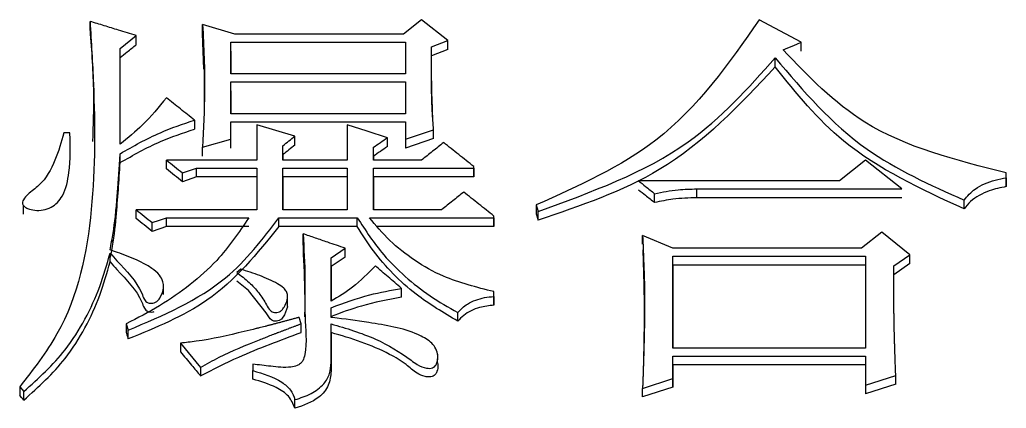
# Model space of a CAD drawing. Header units: millimetres. Extents: x 2016 to 4452, y 736 to 2459.
# Drawn here: x 2589.52 to 2594.84, y 2261.66 to 2263.75 of the extents above; entities that cross this region are included whole.
import ezdxf

# ---------------------------------------------------------------- set-up
doc = ezdxf.new("R2010")
doc.units = ezdxf.units.MM

msp = doc.modelspace()

# ---------------------------------------------------------------- linework, layer by layer
at = {"color": 7, "linetype": 'Continuous', "lineweight": 25}
for p, q in [((2589.9033, 2263.6946), (2589.9033, 2263.7434)), ((2591.6882, 2263.7519), (2591.5909, 2263.675)), ((2591.8288, 2263.6407), (2591.6882, 2263.7519)), ((2593.7327, 2263.6322), (2593.5055, 2263.7519)), ((2590.6822, 2263.675), (2590.5091, 2263.7263)), ((2590.5091, 2263.6775), (2590.5091, 2263.7263)), ((2590.0656, 2263.598), (2590.1521, 2263.6664)), ((2590.1522, 2263.6177), (2590.1521, 2263.6664)), ((2590.5161, 2263.4864), (2590.5091, 2263.6775)), ((2591.7423, 2263.6065), (2591.8288, 2263.6407)), ((2591.8288, 2263.5921), (2591.8288, 2263.6407)), ((2590.0656, 2263.0834), (2590.0656, 2263.598)), ((2590.0656, 2263.5494), (2590.0656, 2263.598)), ((2590.6606, 2263.6322), (2591.6017, 2263.6322)), ((2590.6606, 2263.461), (2590.6606, 2263.6322)), ((2590.6606, 2263.5836), (2590.6606, 2263.6322)), ((2590.6606, 2263.5836), (2590.6606, 2263.461)), ((2591.6017, 2263.6322), (2591.6017, 2263.461)), ((2591.7423, 2263.5579), (2591.7423, 2263.6065)), ((2591.8288, 2263.5921), (2591.7423, 2263.5579)), ((2593.7327, 2263.5836), (2593.7327, 2263.6322)), ((2590.0656, 2263.0881), (2590.0656, 2263.5494)), ((2593.592, 2263.4981), (2593.592, 2263.5466)), ((2590.518, 2263.4881), (2590.5177, 2263.302)), ((2591.6017, 2263.461), (2590.6606, 2263.461)), ((2590.6606, 2263.4181), (2591.6017, 2263.4181)), ((2590.6606, 2263.2466), (2590.6606, 2263.4181)), ((2590.6606, 2263.3698), (2590.6606, 2263.4181)), ((2591.6017, 2263.4181), (2591.6017, 2263.2466)), ((2590.6606, 2263.3698), (2590.6606, 2263.2466)), ((2590.4659, 2263.2122), (2590.4659, 2263.1642)), ((2591.6017, 2263.2466), (2590.6606, 2263.2466)), ((2590.6606, 2263.1092), (2590.6606, 2263.2037)), ((2590.6606, 2263.2037), (2591.6017, 2263.2037)), ((2590.6606, 2263.1556), (2590.6606, 2263.2037)), ((2590.8012, 2263.1865), (2590.8012, 2262.9974)), ((2591.288, 2263.1865), (2591.288, 2262.9974)), ((2591.6017, 2263.2037), (2591.6017, 2263.1092)), ((2591.6017, 2263.1092), (2591.7531, 2263.1607)), ((2591.7531, 2263.1127), (2591.7531, 2263.1607)), ((2589.7952, 2263.1435), (2589.7627, 2263.1435)), ((2590.5091, 2263.0662), (2590.6606, 2263.1092)), ((2590.6606, 2263.0612), (2590.6606, 2263.1092)), ((2591.0067, 2263.0784), (2591.0067, 2263.1264)), ((2591.5043, 2263.0698), (2591.5043, 2263.1178)), ((2591.7531, 2263.1127), (2591.6017, 2263.0612)), ((2591.6017, 2263.1092), (2591.6017, 2263.0612)), ((2589.797, 2263.0632), (2589.797, 2263.0635)), ((2590.5091, 2263.0183), (2590.5091, 2263.0662)), ((2590.9418, 2262.9974), (2590.9418, 2263.0748)), ((2590.9418, 2263.0269), (2590.9418, 2263.0748)), ((2591.4286, 2262.9974), (2591.4286, 2263.0662)), ((2591.4286, 2263.0183), (2591.4286, 2263.0662)), ((2590.0656, 2262.984), (2590.0656, 2263.0318)), ((2590.9418, 2263.0269), (2590.9418, 2262.9974)), ((2591.4286, 2263.0183), (2591.4286, 2262.9974)), ((2590.8012, 2262.9974), (2590.3144, 2262.9974)), ((2590.4767, 2262.9544), (2590.8012, 2262.9544)), ((2590.4767, 2262.9067), (2590.4767, 2262.9544)), ((2590.8012, 2262.9544), (2590.8012, 2262.7306)), ((2591.288, 2262.9974), (2590.9418, 2262.9974)), ((2590.9418, 2262.9544), (2591.288, 2262.9544)), ((2590.9418, 2262.7306), (2590.9418, 2262.9544)), ((2590.9418, 2262.9067), (2590.9418, 2262.9544)), ((2591.288, 2262.9544), (2591.288, 2262.7306)), ((2591.6882, 2262.9974), (2591.4286, 2262.9974)), ((2591.4286, 2262.9544), (2591.9695, 2262.9544)), ((2591.4286, 2262.7306), (2591.4286, 2262.9544)), ((2591.4286, 2262.9067), (2591.4286, 2262.9544)), ((2591.9695, 2262.9544), (2591.9695, 2262.963)), ((2591.9695, 2262.9153), (2591.9695, 2262.963)), ((2591.9695, 2262.9544), (2591.9695, 2262.9067)), ((2594.0788, 2262.9974), (2593.9382, 2262.8856)), ((2594.2736, 2262.8426), (2594.0788, 2262.9974)), ((2590.401, 2262.8809), (2590.401, 2262.9286)), ((2590.4767, 2262.9067), (2590.401, 2262.8809)), ((2590.8012, 2262.9067), (2590.4767, 2262.9067)), ((2590.9418, 2262.9067), (2590.9418, 2262.7306)), ((2591.288, 2262.9067), (2590.9418, 2262.9067)), ((2591.4286, 2262.9067), (2591.4286, 2262.7306)), ((2591.9695, 2262.9067), (2591.4286, 2262.9067)), ((2591.9695, 2262.9067), (2591.9695, 2262.9153)), ((2594.8361, 2262.9028), (2594.8361, 2262.9286)), ((2594.8361, 2262.8809), (2594.8361, 2262.9286)), ((2594.8361, 2262.9028), (2594.8361, 2262.8551)), ((2593.9382, 2262.8856), (2592.8565, 2262.8856)), ((2593.1702, 2262.8426), (2594.2736, 2262.8426)), ((2593.1702, 2262.7949), (2593.1702, 2262.8426)), ((2592.943, 2262.7691), (2592.943, 2262.8167)), ((2594.2736, 2262.795), (2593.1702, 2262.7949)), ((2589.5435, 2262.7546), (2589.5435, 2262.7068)), ((2592.3048, 2262.7564), (2592.3156, 2262.7219)), ((2592.3048, 2262.7564), (2592.3048, 2262.7089)), ((2594.6089, 2262.7347), (2594.6089, 2262.7823)), ((2590.8012, 2262.7306), (2590.1522, 2262.7306)), ((2590.3144, 2262.6875), (2590.7579, 2262.6875)), ((2590.9202, 2262.6875), (2591.3421, 2262.6875)), ((2590.9202, 2262.6401), (2590.9202, 2262.6875)), ((2591.288, 2262.7306), (2590.9418, 2262.7306)), ((2591.3421, 2262.6401), (2591.3421, 2262.6875)), ((2591.407, 2262.6875), (2592.0776, 2262.6875)), ((2591.7964, 2262.7306), (2591.4286, 2262.7306)), ((2592.0776, 2262.6875), (2592.0776, 2262.6961)), ((2592.0776, 2262.6487), (2592.0776, 2262.6961)), ((2592.0776, 2262.6875), (2592.0776, 2262.6401)), ((2592.3048, 2262.7089), (2592.3156, 2262.6745)), ((2592.3156, 2262.6745), (2592.3156, 2262.7219)), ((2590.2387, 2262.6142), (2590.2387, 2262.6616)), ((2590.3144, 2262.6401), (2590.2387, 2262.6142)), ((2590.7579, 2262.6401), (2590.3144, 2262.6401)), ((2591.3421, 2262.6401), (2590.9202, 2262.6401)), ((2592.0776, 2262.6401), (2591.45, 2262.6401)), ((2592.0776, 2262.6401), (2592.0776, 2262.6487)), ((2591.05, 2262.5539), (2591.05, 2262.6012)), ((2593.0404, 2262.5236), (2592.8781, 2262.5926)), ((2592.8781, 2262.5453), (2592.8781, 2262.5926)), ((2594.1654, 2262.6099), (2594.0572, 2262.5236)), ((2594.3168, 2262.489), (2594.1654, 2262.6099)), ((2591.2014, 2262.4717), (2591.2772, 2262.5236)), ((2591.2772, 2262.4764), (2591.2772, 2262.5236)), ((2594.0572, 2262.5236), (2593.0404, 2262.5236)), ((2590.0115, 2262.4505), (2590.0115, 2262.4977)), ((2591.2772, 2262.4764), (2591.2014, 2262.4246)), ((2591.2014, 2262.2384), (2591.2014, 2262.4717)), ((2591.2014, 2262.4246), (2591.2014, 2262.4717)), ((2593.0404, 2262.4804), (2594.0788, 2262.4804)), ((2593.0404, 2261.9872), (2593.0404, 2262.4804)), ((2593.0404, 2262.4333), (2593.0404, 2262.4804)), ((2594.0788, 2262.4804), (2594.0789, 2261.9872)), ((2594.2303, 2262.4286), (2594.3168, 2262.489)), ((2594.3168, 2262.4419), (2594.3168, 2262.489)), ((2591.2014, 2262.4246), (2591.2014, 2262.2384)), ((2593.0404, 2262.4333), (2593.0404, 2261.9872)), ((2594.0788, 2262.4333), (2593.0404, 2262.4333)), ((2594.3168, 2262.4419), (2594.2303, 2262.3815)), ((2590.7147, 2262.4113), (2590.6931, 2262.394)), ((2590.2994, 2262.2743), (2590.2994, 2262.3215)), ((2590.967, 2262.2099), (2590.967, 2262.257)), ((2591.5801, 2262.2606), (2591.5801, 2262.3075)), ((2592.0776, 2262.2643), (2592.0776, 2262.2903)), ((2592.0776, 2262.2643), (2592.0776, 2262.2175)), ((2591.2014, 2262.1517), (2591.2014, 2262.2038)), ((2591.2014, 2262.157), (2591.2014, 2262.2038)), ((2591.0392, 2262.1172), (2591.0284, 2262.1518)), ((2591.883, 2262.1311), (2591.8829, 2262.1778)), ((2590.0981, 2262.1172), (2590.1089, 2262.0826)), ((2591.0392, 2262.0705), (2591.0392, 2262.1172)), ((2591.2014, 2261.9092), (2591.2014, 2262.1169)), ((2591.2014, 2262.0703), (2591.2014, 2262.1169)), ((2590.1089, 2262.036), (2590.1089, 2262.0826)), ((2591.2014, 2262.0703), (2591.2014, 2261.8628)), ((2590.3901, 2262.0132), (2590.4983, 2261.8832)), ((2590.3901, 2262.0132), (2590.3901, 2261.9667)), ((2591.7748, 2261.9069), (2591.7749, 2261.9536)), ((2594.0789, 2261.9872), (2593.0404, 2261.9872)), ((2593.0404, 2261.8224), (2593.0404, 2261.9439)), ((2593.0404, 2261.9439), (2594.0789, 2261.9439)), ((2593.0404, 2261.8974), (2593.0404, 2261.9439)), ((2594.0789, 2261.9439), (2594.0789, 2261.7877)), ((2590.4983, 2261.8832), (2590.4983, 2261.8368)), ((2590.7796, 2261.9004), (2590.7796, 2261.8658)), ((2591.2014, 2261.9092), (2591.2014, 2261.8628)), ((2593.0404, 2261.8974), (2593.0404, 2261.7761)), ((2594.0789, 2261.8974), (2593.0404, 2261.8974)), ((2590.7796, 2261.8195), (2590.7796, 2261.8658)), ((2594.0789, 2261.7877), (2594.2411, 2261.8398)), ((2594.2411, 2261.7935), (2594.2411, 2261.8398)), ((2589.5249, 2261.7789), (2589.5249, 2261.7326)), ((2592.8781, 2261.7703), (2593.0404, 2261.8224)), ((2593.0404, 2261.7761), (2593.0404, 2261.8224)), ((2594.2411, 2261.7935), (2594.0789, 2261.7415)), ((2594.0789, 2261.7877), (2594.0789, 2261.7415)), ((2589.5464, 2261.7068), (2589.5464, 2261.753)), ((2593.0404, 2261.7761), (2592.8781, 2261.7241)), ((2592.8781, 2261.7241), (2592.8781, 2261.7703)), ((2591.0067, 2261.6634), (2591.0067, 2261.7095))]:
    msp.add_line(p, q, dxfattribs=at)
at = {"color": 7, "linetype": 'Continuous', "lineweight": 25, "flags": 128}
for points in [[(2591.5909, 2263.675), (2591.1365, 2263.675), (2590.6822, 2263.675)], [(2593.6353, 2263.5894), (2593.6597, 2263.6001), (2593.684, 2263.6108), (2593.7083, 2263.6215), (2593.7327, 2263.6322)], [(2591.0067, 2263.1264), (2590.904, 2263.1564), (2590.8012, 2263.1865)], [(2591.5043, 2263.1178), (2591.3961, 2263.1521), (2591.288, 2263.1865)], [(2590.3144, 2262.9496), (2590.3144, 2262.9617), (2590.3144, 2262.9738), (2590.3144, 2262.9974)], [(2590.401, 2262.9286), (2590.4388, 2262.9415), (2590.4767, 2262.9544)], [(2594.8361, 2262.8551), (2594.8361, 2262.8696), (2594.8361, 2262.8809)], [(2590.1522, 2262.6831), (2590.1522, 2262.6951), (2590.1522, 2262.7071), (2590.1522, 2262.7306)], [(2590.2387, 2262.6616), (2590.2766, 2262.6745), (2590.3144, 2262.6875)], [(2590.3144, 2262.6401), (2590.3144, 2262.6593), (2590.3144, 2262.6734), (2590.3144, 2262.6875)], [(2590.9667, 2262.2099), (2590.9667, 2262.2082), (2590.9502, 2262.1654), (2590.9341, 2262.1427), (2590.9221, 2262.135), (2590.9079, 2262.1313), (2590.8927, 2262.132), (2590.8815, 2262.1361), (2590.8723, 2262.1433), (2590.8517, 2262.1757), (2590.7559, 2262.2963), (2590.6937, 2262.3465), (2590.6931, 2262.347), (2590.6931, 2262.347)], [(2592.0776, 2262.2434), (2592.0776, 2262.259), (2592.0776, 2262.2903)], [(2592.0776, 2262.2175), (2592.0776, 2262.2263), (2592.0776, 2262.232), (2592.0776, 2262.2377), (2592.0776, 2262.2434)], [(2590.0981, 2262.1172), (2590.0981, 2262.098), (2590.0981, 2262.0842), (2590.0981, 2262.0705)], [(2589.5248, 2261.7789), (2589.5356, 2261.7659), (2589.5464, 2261.753)], [(2589.5464, 2261.7068), (2589.541, 2261.7133), (2589.5356, 2261.7198), (2589.5248, 2261.7327)]]:
    msp.add_lwpolyline(points, dxfattribs=at)
at = {"color": 7, "linetype": 'Continuous', "lineweight": 25}
for points, knots in [([(2589.9033, 2263.7433), (2589.91, 2263.6312), (2589.9303, 2263.2951), (2589.9331, 2262.7317), (2589.8183, 2262.154), (2589.5971, 2261.8712), (2589.5249, 2261.7789)], [0, 0, 0, 0, 0.166548, 0.499383, 0.836688, 1, 1, 1, 1]), ([(2590.1521, 2263.6664), (2590.1204, 2263.6762), (2590.0631, 2263.694), (2589.9801, 2263.7196), (2589.9289, 2263.7354), (2589.9033, 2263.7434)], [0, 0, 0, 0, 0.382595, 0.691297, 1, 1, 1, 1]), ([(2593.5055, 2263.7519), (2593.3416, 2263.5162), (2593.0434, 2263.0871), (2592.5342, 2262.8591), (2592.3048, 2262.7564)], [0, 0, 0, 0, 0.549466, 1, 1, 1, 1]), ([(2589.9033, 2263.6946), (2589.9116, 2263.5826), (2589.9264, 2263.3843), (2589.9198, 2263.1845), (2589.9169, 2263.0975)], [0, 0, 0, 0, 0.564585, 1, 1, 1, 1]), ([(2590.5091, 2263.7263), (2590.5124, 2263.6662), (2590.5189, 2263.5461), (2590.5219, 2263.3261), (2590.514, 2263.166), (2590.5091, 2263.0662)], [0, 0, 0, 0, 0.273667, 0.547376, 1, 1, 1, 1]), ([(2590.0656, 2263.5494), (2590.0781, 2263.5592), (2590.0988, 2263.5756), (2590.1276, 2263.5983), (2590.144, 2263.6113), (2590.1522, 2263.6177)], [0, 0, 0, 0, 0.432906, 0.716452, 1, 1, 1, 1]), ([(2591.7531, 2263.1607), (2591.7518, 2263.1775), (2591.7498, 2263.2027), (2591.7457, 2263.2616), (2591.7438, 2263.3079), (2591.7426, 2263.3499), (2591.7423, 2263.3625), (2591.7421, 2263.3751), (2591.7419, 2263.3877), (2591.7416, 2263.4046), (2591.7415, 2263.4214), (2591.7414, 2263.4382), (2591.7413, 2263.4508), (2591.7413, 2263.4634), (2591.7413, 2263.476), (2591.7413, 2263.4886), (2591.7414, 2263.4991), (2591.7414, 2263.5075), (2591.7415, 2263.5138), (2591.7415, 2263.5201), (2591.7415, 2263.5264), (2591.7416, 2263.5327), (2591.7416, 2263.539), (2591.7417, 2263.5453), (2591.7418, 2263.5537), (2591.7418, 2263.5621), (2591.7419, 2263.5705), (2591.742, 2263.5768), (2591.7421, 2263.5831), (2591.7421, 2263.5894), (2591.7422, 2263.5972), (2591.7423, 2263.6029), (2591.7423, 2263.6065)], [0, 0, 0, 0, 0.113118, 0.169677, 0.395941, 0.424221, 0.4525, 0.480779, 0.509059, 0.537338, 0.593897, 0.622177, 0.650456, 0.678735, 0.707015, 0.735294, 0.763573, 0.777713, 0.791853, 0.805993, 0.820132, 0.834272, 0.848412, 0.862551, 0.876691, 0.90497, 0.91911, 0.93325, 0.947389, 0.961529, 0.975669, 1, 1, 1, 1]), ([(2594.8361, 2262.9286), (2594.565, 2262.9969), (2594.0883, 2263.1171), (2593.7719, 2263.447), (2593.6353, 2263.5894)], [0, 0, 0, 0, 0.568428, 1, 1, 1, 1]), ([(2591.7487, 2263.2242), (2591.7487, 2263.2242), (2591.7488, 2263.2242), (2591.7488, 2263.2263), (2591.7469, 2263.2691), (2591.743, 2263.3693), (2591.7423, 2263.4615), (2591.7422, 2263.5111), (2591.7422, 2263.5288), (2591.7422, 2263.535), (2591.7421, 2263.5348), (2591.7421, 2263.5346)], [0, 0, 0, 0, 0.006691, 0.017606, 0.043784, 0.513826, 0.728841, 0.873761, 0.909014, 0.944697, 1, 1, 1, 1]), ([(2592.3156, 2262.7219), (2592.6032, 2262.8258), (2593.1102, 2263.009), (2593.4465, 2263.3843), (2593.592, 2263.5466)], [0, 0, 0, 0, 0.567325, 1, 1, 1, 1]), ([(2593.592, 2263.5466), (2593.7434, 2263.369), (2594.0181, 2263.0468), (2594.4259, 2262.8642), (2594.6089, 2262.7823)], [0, 0, 0, 0, 0.551247, 1, 1, 1, 1]), ([(2593.592, 2263.4981), (2593.4003, 2263.2941), (2593.0524, 2262.9239), (2592.5438, 2262.7518), (2592.3156, 2262.6745)], [0, 0, 0, 0, 0.5512685, 1, 1, 1, 1]), ([(2594.6089, 2262.7347), (2594.3776, 2262.8415), (2593.9703, 2263.0295), (2593.7062, 2263.3567), (2593.592, 2263.4981)], [0, 0, 0, 0, 0.5679506, 1, 1, 1, 1]), ([(2590.3144, 2263.3324), (2590.2734, 2263.2822), (2590.1998, 2263.1921), (2590.1068, 2263.1168), (2590.0656, 2263.0834)], [0, 0, 0, 0, 0.556387, 1, 1, 1, 1]), ([(2590.4659, 2263.2122), (2590.4406, 2263.2323), (2590.3901, 2263.2723), (2590.3396, 2263.3124), (2590.3144, 2263.3324)], [0, 0, 0, 0, 0.4999967, 1, 1, 1, 1]), ([(2590.0656, 2263.0318), (2590.1362, 2263.0721), (2590.2628, 2263.1442), (2590.4036, 2263.1914), (2590.4659, 2263.2122)], [0, 0, 0, 0, 0.5578888, 1, 1, 1, 1]), ([(2590.0656, 2262.984), (2590.1362, 2263.0242), (2590.2628, 2263.0962), (2590.4036, 2263.1433), (2590.4659, 2263.1642)], [0, 0, 0, 0, 0.557853, 1, 1, 1, 1]), ([(2589.7627, 2263.1435), (2589.7486, 2263.0944), (2589.7202, 2262.9956), (2589.6562, 2262.8768), (2589.5769, 2262.8234), (2589.5478, 2262.7915), (2589.5397, 2262.7731), (2589.5393, 2262.7626), (2589.5428, 2262.7541), (2589.5519, 2262.745), (2589.5729, 2262.7341), (2589.6073, 2262.7263), (2589.6518, 2262.7269), (2589.6944, 2262.7419), (2589.7309, 2262.7687), (2589.7722, 2262.83), (2589.7986, 2262.9578), (2589.7976, 2263.0714), (2589.7952, 2263.1425), (2589.7952, 2263.1435)], [0, 0, 0, 0, 0.151237, 0.303887, 0.374012, 0.409203, 0.423454, 0.431523, 0.439658, 0.449578, 0.466985, 0.502292, 0.540771, 0.580872, 0.619436, 0.662511, 0.788748, 0.996835, 1, 1, 1, 1]), ([(2590.9418, 2263.0748), (2590.9526, 2263.0834), (2590.9743, 2263.1006), (2590.9959, 2263.1178), (2591.0067, 2263.1264)], [0, 0, 0, 0, 0.500001, 1, 1, 1, 1]), ([(2591.4286, 2263.0662), (2591.4412, 2263.0748), (2591.4665, 2263.092), (2591.4917, 2263.1092), (2591.5043, 2263.1178)], [0, 0, 0, 0, 0.500001, 1, 1, 1, 1]), ([(2591.0067, 2263.0784), (2590.9959, 2263.0698), (2590.9743, 2263.0527), (2590.9526, 2263.0355), (2590.9418, 2263.0269)], [0, 0, 0, 0, 0.499997, 1, 1, 1, 1]), ([(2591.5043, 2263.0698), (2591.4917, 2263.0612), (2591.4665, 2263.0441), (2591.4412, 2263.0269), (2591.4286, 2263.0183)], [0, 0, 0, 0, 0.499997, 1, 1, 1, 1]), ([(2591.8072, 2263.092), (2591.7874, 2263.0762), (2591.7477, 2263.0447), (2591.708, 2263.0132), (2591.6882, 2262.9974)], [0, 0, 0, 0, 0.500001, 1, 1, 1, 1]), ([(2591.9695, 2262.963), (2591.9424, 2262.9845), (2591.8883, 2263.0275), (2591.8342, 2263.0705), (2591.8072, 2263.092)], [0, 0, 0, 0, 0.5, 1, 1, 1, 1]), ([(2590.0115, 2262.5149), (2590.0223, 2262.5743), (2590.0384, 2262.6634), (2590.046, 2262.7607), (2590.0494, 2262.8018), (2590.0506, 2262.8168), (2590.0515, 2262.828), (2590.0524, 2262.8392), (2590.0532, 2262.8504), (2590.0539, 2262.8598), (2590.0546, 2262.8691), (2590.0551, 2262.8766), (2590.0557, 2262.884), (2590.0562, 2262.8915), (2590.0567, 2262.899), (2590.0574, 2262.9083), (2590.0579, 2262.9158), (2590.0585, 2262.9251), (2590.059, 2262.9326), (2590.0596, 2262.9401), (2590.0601, 2262.9476), (2590.0606, 2262.955), (2590.0612, 2262.9644), (2590.0617, 2262.9718), (2590.0623, 2262.9812), (2590.0628, 2262.9886), (2590.0634, 2262.998), (2590.0639, 2263.0054), (2590.0644, 2263.0129), (2590.0649, 2263.0211), (2590.0653, 2263.0274), (2590.0656, 2263.0318)], [0, 0, 0, 0, 0.346641, 0.519778, 0.563061, 0.584702, 0.606343, 0.627984, 0.649626, 0.671267, 0.682088, 0.703729, 0.714549, 0.72537, 0.747011, 0.757832, 0.779473, 0.790294, 0.811935, 0.822756, 0.833576, 0.855218, 0.866038, 0.88768, 0.8985, 0.920141, 0.930962, 0.952603, 0.963424, 0.974245, 1, 1, 1, 1]), ([(2590.0115, 2262.4678), (2590.0147, 2262.4825), (2590.0305, 2262.5564), (2590.0439, 2262.6802), (2590.056, 2262.8376), (2590.0624, 2262.9352), (2590.0656, 2262.984)], [0, 0, 0, 0, 0.086672, 0.433942, 0.716948, 1, 1, 1, 1]), ([(2590.3144, 2262.9974), (2590.3288, 2262.986), (2590.3577, 2262.963), (2590.3865, 2262.9401), (2590.401, 2262.9286)], [0, 0, 0, 0, 0.499999, 1, 1, 1, 1]), ([(2590.401, 2262.8809), (2590.3865, 2262.8924), (2590.3577, 2262.9153), (2590.3288, 2262.9382), (2590.3144, 2262.9496)], [0, 0, 0, 0, 0.5, 1, 1, 1, 1]), ([(2594.6089, 2262.7823), (2594.6273, 2262.8035), (2594.6579, 2262.8389), (2594.7189, 2262.8717), (2594.7758, 2262.8914), (2594.8159, 2262.899), (2594.8361, 2262.9028)], [0, 0, 0, 0, 0.329917, 0.550134, 0.774051, 1, 1, 1, 1]), ([(2592.8565, 2262.8856), (2592.8688, 2262.8758), (2592.8894, 2262.8594), (2592.9183, 2262.8364), (2592.9348, 2262.8233), (2592.943, 2262.8167)], [0, 0, 0, 0, 0.428307, 0.714154, 1, 1, 1, 1]), ([(2592.943, 2262.8167), (2592.9849, 2262.8251), (2593.0597, 2262.8403), (2593.1364, 2262.8418), (2593.1702, 2262.8425)], [0, 0, 0, 0, 0.5590432, 1, 1, 1, 1]), ([(2594.8361, 2262.8551), (2594.805, 2262.849), (2594.7541, 2262.8389), (2594.6902, 2262.8095), (2594.6424, 2262.7773), (2594.62, 2262.7488), (2594.6089, 2262.7347)], [0, 0, 0, 0, 0.34797, 0.569793, 0.78749, 1, 1, 1, 1]), ([(2591.9154, 2262.8253), (2591.8955, 2262.8095), (2591.8559, 2262.778), (2591.8162, 2262.7464), (2591.7964, 2262.7306)], [0, 0, 0, 0, 0.500001, 1, 1, 1, 1]), ([(2592.0776, 2262.6961), (2592.0506, 2262.7176), (2591.9965, 2262.7607), (2591.9424, 2262.8038), (2591.9154, 2262.8253)], [0, 0, 0, 0, 0.4999997, 1, 1, 1, 1]), ([(2592.8565, 2262.8379), (2592.8688, 2262.8281), (2592.8895, 2262.8117), (2592.9183, 2262.7888), (2592.9348, 2262.7757), (2592.943, 2262.7691)], [0, 0, 0, 0, 0.4285576, 0.7142788, 1, 1, 1, 1]), ([(2593.1702, 2262.7949), (2593.1272, 2262.7937), (2593.0504, 2262.7916), (2592.9758, 2262.776), (2592.943, 2262.7691)], [0, 0, 0, 0, 0.560892, 1, 1, 1, 1]), ([(2590.7579, 2262.6875), (2590.7044, 2262.6084), (2590.6155, 2262.4773), (2590.444, 2262.3248), (2590.2802, 2262.2102), (2590.159, 2262.1483), (2590.0981, 2262.1172)], [0, 0, 0, 0, 0.333002, 0.552476, 0.774971, 1, 1, 1, 1]), ([(2590.1089, 2262.0826), (2590.2973, 2262.1629), (2590.6288, 2262.3042), (2590.8324, 2262.5719), (2590.9202, 2262.6875)], [0, 0, 0, 0, 0.568507, 1, 1, 1, 1]), ([(2590.1522, 2262.7306), (2590.1666, 2262.7191), (2590.1954, 2262.6961), (2590.2243, 2262.6731), (2590.2387, 2262.6616)], [0, 0, 0, 0, 0.499999, 1, 1, 1, 1]), ([(2590.2387, 2262.6142), (2590.2243, 2262.6257), (2590.1954, 2262.6487), (2590.1666, 2262.6716), (2590.1522, 2262.6831)], [0, 0, 0, 0, 0.5, 1, 1, 1, 1]), ([(2591.3421, 2262.6875), (2591.3866, 2262.6191), (2591.4605, 2262.5059), (2591.599, 2262.3691), (2591.7321, 2262.2641), (2591.8325, 2262.2067), (2591.8829, 2262.1778)], [0, 0, 0, 0, 0.333809, 0.553089, 0.775219, 1, 1, 1, 1]), ([(2592.0776, 2262.2903), (2591.9848, 2262.3134), (2591.8328, 2262.3511), (2591.6486, 2262.4551), (2591.5137, 2262.5615), (2591.4424, 2262.6457), (2591.407, 2262.6875)], [0, 0, 0, 0, 0.347456, 0.568585, 0.785979, 1, 1, 1, 1]), ([(2590.9202, 2262.6401), (2590.8028, 2262.4953), (2590.5896, 2262.2322), (2590.258, 2262.0968), (2590.1089, 2262.036)], [0, 0, 0, 0, 0.550322, 1, 1, 1, 1]), ([(2591.883, 2262.1311), (2591.806, 2262.1767), (2591.68, 2262.2514), (2591.5331, 2262.3842), (2591.426, 2262.5064), (2591.3699, 2262.5957), (2591.3421, 2262.6401)], [0, 0, 0, 0, 0.346062, 0.56664, 0.784508, 1, 1, 1, 1]), ([(2591.05, 2262.6012), (2591.0548, 2262.5212), (2591.0638, 2262.3733), (2591.0554, 2262.1569), (2591.0734, 2262.0085), (2591.0528, 2261.9229), (2591.0368, 2261.9026), (2591.0145, 2261.89), (2590.9602, 2261.8791), (2590.8795, 2261.8885), (2590.8117, 2261.8966), (2590.7796, 2261.9004)], [0, 0, 0, 0, 0.257644, 0.476383, 0.695117, 0.731864, 0.752184, 0.772582, 0.805413, 0.907666, 1, 1, 1, 1]), ([(2591.2772, 2262.5236), (2591.2458, 2262.5343), (2591.1922, 2262.5526), (2591.1165, 2262.5785), (2591.0722, 2262.5936), (2591.05, 2262.6012)], [0, 0, 0, 0, 0.414509, 0.7072526, 1, 1, 1, 1]), ([(2592.8781, 2262.5926), (2592.8785, 2262.5844), (2592.8792, 2262.5722), (2592.88, 2262.5518), (2592.8809, 2262.5313), (2592.8817, 2262.5109), (2592.8824, 2262.4905), (2592.883, 2262.4741), (2592.8837, 2262.4578), (2592.8841, 2262.4455), (2592.8851, 2262.421), (2592.8883, 2262.3351), (2592.8888, 2262.249), (2592.8885, 2262.1711), (2592.8883, 2262.1547), (2592.8882, 2262.1383), (2592.888, 2262.1219), (2592.8877, 2262.1055), (2592.8874, 2262.0891), (2592.8872, 2262.0768), (2592.887, 2262.0666), (2592.8868, 2262.0563), (2592.8866, 2262.0481), (2592.8864, 2262.0399), (2592.8862, 2262.0317), (2592.886, 2262.0235), (2592.8858, 2262.0132), (2592.8856, 2262.005), (2592.8854, 2261.9968), (2592.8852, 2261.9886), (2592.8849, 2261.9804), (2592.8847, 2261.9701), (2592.8844, 2261.9619), (2592.8842, 2261.9537), (2592.8839, 2261.9455), (2592.8837, 2261.9373), (2592.8835, 2261.9291), (2592.8832, 2261.9208), (2592.8829, 2261.9126), (2592.8826, 2261.9024), (2592.8824, 2261.8942), (2592.882, 2261.8839), (2592.8818, 2261.8757), (2592.8815, 2261.8675), (2592.8812, 2261.8592), (2592.8809, 2261.851), (2592.8806, 2261.8408), (2592.8803, 2261.8325), (2592.88, 2261.8243), (2592.8797, 2261.8161), (2592.8794, 2261.8079), (2592.8791, 2261.7997), (2592.8789, 2261.7917), (2592.8785, 2261.7819), (2592.8783, 2261.7742), (2592.8781, 2261.7703)], [0, 0, 0, 0, 0.029904, 0.044856, 0.07476, 0.104664, 0.119616, 0.14952, 0.164472, 0.179424, 0.194376, 0.254184, 0.493446, 0.508398, 0.538302, 0.553254, 0.568206, 0.59811, 0.613062, 0.628014, 0.642966, 0.650442, 0.665394, 0.67287, 0.680346, 0.695298, 0.702774, 0.717726, 0.725202, 0.732678, 0.74763, 0.755106, 0.770057, 0.777533, 0.785009, 0.799961, 0.807437, 0.814913, 0.829865, 0.837341, 0.852293, 0.859769, 0.874721, 0.882197, 0.889673, 0.904625, 0.912101, 0.927053, 0.934529, 0.942005, 0.956957, 0.964433, 0.971909, 0.985954, 1, 1, 1, 1]), ([(2590.0202, 2262.5569), (2590.0202, 2262.5569), (2590.0202, 2262.5568), (2590.0203, 2262.5572), (2590.0205, 2262.5584), (2590.0211, 2262.5616), (2590.0218, 2262.565), (2590.0222, 2262.5669)], [0, 0, 0, 0, 0.025297, 0.141451, 0.270493, 0.58461, 1, 1, 1, 1]), ([(2591.0605, 2262.1542), (2591.0608, 2262.2028), (2591.0616, 2262.3363), (2591.0545, 2262.4693), (2591.05, 2262.5539)], [0, 0, 0, 0, 0.364106, 1, 1, 1, 1]), ([(2589.5464, 2261.753), (2589.6257, 2261.8247), (2589.7554, 2261.942), (2589.8797, 2262.141), (2589.9603, 2262.3159), (2589.9945, 2262.4372), (2590.0115, 2262.4977)], [0, 0, 0, 0, 0.345608, 0.56562, 0.783503, 1, 1, 1, 1]), ([(2590.0116, 2262.4977), (2590.0237, 2262.4839), (2590.0846, 2262.4149), (2590.1633, 2262.3382), (2590.1914, 2262.2549), (2590.2037, 2262.2374), (2590.2154, 2262.2302), (2590.2287, 2262.227), (2590.2427, 2262.2276), (2590.2565, 2262.2322), (2590.2709, 2262.2432), (2590.2875, 2262.2697), (2590.3012, 2262.3047), (2590.2977, 2262.3468), (2590.2764, 2262.384), (2590.2024, 2262.4441), (2590.1089, 2262.4811), (2590.031, 2262.508), (2590.0138, 2262.5141), (2590.0115, 2262.5149)], [0, 0, 0, 0, 0.066203, 0.331418, 0.376174, 0.392134, 0.408285, 0.422252, 0.437571, 0.454108, 0.470588, 0.499884, 0.567199, 0.607022, 0.655995, 0.720748, 0.938177, 0.991744, 1, 1, 1, 1]), ([(2592.8796, 2262.5143), (2592.883, 2262.4032), (2592.888, 2262.2384), (2592.8851, 2262.0254), (2592.8829, 2261.924), (2592.8816, 2261.8765), (2592.8809, 2261.852), (2592.8807, 2261.846), (2592.8806, 2261.842)], [0, 0, 0, 0, 0.503814, 0.747752, 0.874235, 0.934549, 0.957165, 1, 1, 1, 1]), ([(2589.5464, 2261.7068), (2589.6257, 2261.7784), (2589.7554, 2261.8956), (2589.8797, 2262.0943), (2589.9603, 2262.269), (2589.9945, 2262.3901), (2590.0115, 2262.4505)], [0, 0, 0, 0, 0.345691, 0.565702, 0.783554, 1, 1, 1, 1]), ([(2590.0116, 2262.4505), (2590.0237, 2262.4367), (2590.0847, 2262.3678), (2590.1632, 2262.2913), (2590.1914, 2262.2083), (2590.2034, 2262.1909), (2590.215, 2262.1835), (2590.2283, 2262.1804), (2590.24, 2262.1803), (2590.2465, 2262.1828), (2590.2489, 2262.1836)], [0, 0, 0, 0, 0.148722, 0.744517, 0.842906, 0.878942, 0.915433, 0.946758, 0.981101, 1, 1, 1, 1]), ([(2591.4394, 2262.4286), (2591.4003, 2262.3885), (2591.3298, 2262.3164), (2591.241, 2262.2624), (2591.2014, 2262.2384)], [0, 0, 0, 0, 0.555111, 1, 1, 1, 1]), ([(2591.5801, 2262.3076), (2591.568, 2262.3179), (2591.5439, 2262.3387), (2591.497, 2262.379), (2591.4622, 2262.409), (2591.4394, 2262.4286)], [0, 0, 0, 0, 0.25711, 0.51422, 1, 1, 1, 1]), ([(2594.2411, 2261.8398), (2594.2407, 2261.8518), (2594.24, 2261.8699), (2594.2391, 2261.894), (2594.2384, 2261.9121), (2594.2378, 2261.9301), (2594.2372, 2261.9482), (2594.2365, 2261.9663), (2594.2361, 2261.9813), (2594.2357, 2261.9934), (2594.2354, 2262.0024), (2594.2351, 2262.0114), (2594.2348, 2262.0204), (2594.2346, 2262.0295), (2594.2343, 2262.0385), (2594.2341, 2262.0475), (2594.2338, 2262.0565), (2594.2336, 2262.0656), (2594.2334, 2262.0746), (2594.2332, 2262.0836), (2594.233, 2262.0926), (2594.2328, 2262.1017), (2594.2326, 2262.1107), (2594.2324, 2262.1197), (2594.2323, 2262.1287), (2594.2321, 2262.1378), (2594.232, 2262.1468), (2594.2318, 2262.1558), (2594.2317, 2262.1648), (2594.2316, 2262.1738), (2594.2315, 2262.1829), (2594.2314, 2262.1919), (2594.2313, 2262.2009), (2594.2312, 2262.2099), (2594.2311, 2262.2189), (2594.231, 2262.228), (2594.2309, 2262.237), (2594.2309, 2262.246), (2594.2308, 2262.255), (2594.2307, 2262.264), (2594.2307, 2262.273), (2594.2306, 2262.285), (2594.2306, 2262.2971), (2594.2305, 2262.3091), (2594.2305, 2262.3181), (2594.2305, 2262.3271), (2594.2304, 2262.3361), (2594.2304, 2262.3451), (2594.2304, 2262.3541), (2594.2304, 2262.3631), (2594.2304, 2262.3721), (2594.2303, 2262.3811), (2594.2303, 2262.3886), (2594.2303, 2262.3946), (2594.2303, 2262.3991), (2594.2303, 2262.4036), (2594.2303, 2262.4081), (2594.2303, 2262.4126), (2594.2303, 2262.4172), (2594.2303, 2262.4225), (2594.2303, 2262.4263), (2594.2303, 2262.4286)], [0, 0, 0, 0, 0.061285, 0.091928, 0.12257, 0.153213, 0.183855, 0.214498, 0.24514, 0.260462, 0.275783, 0.291104, 0.306426, 0.321747, 0.337068, 0.352389, 0.367711, 0.383032, 0.398353, 0.413674, 0.428996, 0.444317, 0.459638, 0.47496, 0.490281, 0.505602, 0.520923, 0.536245, 0.551566, 0.566887, 0.582209, 0.59753, 0.612851, 0.628172, 0.643494, 0.658815, 0.674136, 0.689457, 0.704779, 0.7201, 0.735421, 0.750743, 0.781385, 0.796706, 0.812028, 0.827349, 0.84267, 0.857991, 0.873313, 0.888634, 0.903955, 0.919277, 0.934598, 0.942258, 0.949919, 0.95758, 0.96524, 0.972901, 0.980562, 0.988222, 1, 1, 1, 1]), ([(2590.6931, 2262.394), (2590.716, 2262.3766), (2590.7597, 2262.3431), (2590.8133, 2262.2838), (2590.8484, 2262.2318), (2590.8661, 2262.1934), (2590.8838, 2262.1808), (2590.8963, 2262.1776), (2590.9099, 2262.1777), (2590.9239, 2262.1816), (2590.938, 2262.1916), (2590.9522, 2262.2141), (2590.9649, 2262.2402), (2590.9687, 2262.2694), (2590.9611, 2262.2911), (2590.9438, 2262.3143), (2590.8945, 2262.344), (2590.8173, 2262.3782), (2590.7491, 2262.4002), (2590.7147, 2262.4113)], [0, 0, 0, 0, 0.117411, 0.224514, 0.331514, 0.385099, 0.401502, 0.417942, 0.434593, 0.453955, 0.473463, 0.503457, 0.565822, 0.597864, 0.6299, 0.663784, 0.718184, 0.85806, 1, 1, 1, 1]), ([(2591.2014, 2262.2038), (2591.2699, 2262.2291), (2591.3924, 2262.2744), (2591.5226, 2262.2974), (2591.5801, 2262.3075)], [0, 0, 0, 0, 0.55855, 1, 1, 1, 1]), ([(2591.5801, 2262.2606), (2591.5073, 2262.2467), (2591.3776, 2262.2218), (2591.2552, 2262.1768), (2591.2014, 2262.157)], [0, 0, 0, 0, 0.561231, 1, 1, 1, 1]), ([(2591.8829, 2262.1778), (2591.8995, 2262.1945), (2591.927, 2262.2222), (2591.9794, 2262.2457), (2592.0273, 2262.2595), (2592.0608, 2262.2627), (2592.0776, 2262.2643)], [0, 0, 0, 0, 0.330678, 0.5509904, 0.7745699, 1, 1, 1, 1]), ([(2592.0776, 2262.2175), (2592.0517, 2262.2145), (2592.0092, 2262.2096), (2591.9546, 2262.1888), (2591.9139, 2262.164), (2591.8932, 2262.142), (2591.883, 2262.1311)], [0, 0, 0, 0, 0.3471514, 0.569168, 0.7868569, 1, 1, 1, 1]), ([(2591.0284, 2262.1518), (2591.0257, 2262.1511), (2591.0204, 2262.1497), (2591.0125, 2262.1475), (2591.0045, 2262.1454), (2590.994, 2262.1425), (2590.9834, 2262.1397), (2590.9728, 2262.1368), (2590.9648, 2262.1347), (2590.9542, 2262.1319), (2590.9436, 2262.129), (2590.933, 2262.1262), (2590.9251, 2262.1241), (2590.9145, 2262.1213), (2590.9039, 2262.1185), (2590.8906, 2262.115), (2590.8773, 2262.1115), (2590.8614, 2262.1074), (2590.8401, 2262.1019), (2590.8189, 2262.0966), (2590.7816, 2262.0873), (2590.6693, 2262.0604), (2590.5344, 2262.0289), (2590.4183, 2262.0163), (2590.3901, 2262.0132)], [0, 0, 0, 0, 0.012619, 0.025237, 0.037856, 0.050474, 0.075711, 0.08833, 0.100948, 0.113567, 0.138804, 0.151422, 0.164041, 0.176659, 0.201896, 0.214515, 0.239752, 0.264989, 0.290226, 0.3407, 0.365937, 0.466887, 0.870929, 1, 1, 1, 1]), ([(2591.2014, 2262.1169), (2591.2826, 2262.093), (2591.4371, 2262.0476), (2591.5845, 2261.9579), (2591.6668, 2261.8943), (2591.7023, 2261.8799), (2591.7311, 2261.8771), (2591.7462, 2261.8795), (2591.7584, 2261.8868), (2591.7685, 2261.8995), (2591.7764, 2261.9231), (2591.7768, 2261.9563), (2591.7635, 2261.9922), (2591.7277, 2262.0296), (2591.6141, 2262.0921), (2591.4282, 2262.1194), (2591.2715, 2262.144), (2591.2038, 2262.1514), (2591.2014, 2262.1517)], [0, 0, 0, 0, 0.188824, 0.359425, 0.391174, 0.431004, 0.443042, 0.4552, 0.463942, 0.475035, 0.493349, 0.52466, 0.556942, 0.585534, 0.64557, 0.848774, 0.994709, 1, 1, 1, 1]), ([(2590.4983, 2261.8832), (2590.5315, 2261.9017), (2590.633, 2261.9583), (2590.7518, 2262.006), (2590.8393, 2262.0409), (2590.8578, 2262.0482), (2590.8763, 2262.0554), (2590.8925, 2262.0617), (2590.9065, 2262.0671), (2590.9134, 2262.0697), (2590.9227, 2262.0733), (2590.932, 2262.0768), (2590.9413, 2262.0804), (2590.9483, 2262.083), (2590.9576, 2262.0865), (2590.9669, 2262.0901), (2590.9762, 2262.0936), (2590.9832, 2262.0962), (2590.9925, 2262.0997), (2591.0019, 2262.1032), (2591.0112, 2262.1067), (2591.0182, 2262.1093), (2591.0275, 2262.1128), (2591.0345, 2262.1154), (2591.0392, 2262.1172)], [0, 0, 0, 0, 0.194919, 0.596792, 0.647185, 0.672381, 0.697577, 0.74797, 0.760568, 0.773166, 0.785764, 0.81096, 0.823558, 0.836156, 0.848754, 0.873951, 0.886549, 0.899147, 0.911745, 0.936941, 0.949539, 0.962137, 0.974736, 1, 1, 1, 1]), ([(2590.4983, 2261.8368), (2590.5661, 2261.872), (2590.6866, 2261.9345), (2590.8703, 2262.007), (2590.9829, 2262.0493), (2591.0392, 2262.0705)], [0, 0, 0, 0, 0.390671, 0.695193, 1, 1, 1, 1]), ([(2591.7735, 2261.9067), (2591.7745, 2261.9019), (2591.7777, 2261.887), (2591.7737, 2261.8666), (2591.7654, 2261.8487), (2591.7564, 2261.8388), (2591.7446, 2261.8328), (2591.7277, 2261.8305), (2591.699, 2261.8349), (2591.653, 2261.8545), (2591.5999, 2261.9066), (2591.4997, 2261.9647), (2591.3638, 2262.0219), (2591.2557, 2262.0541), (2591.2014, 2262.0703)], [0, 0, 0, 0, 0.0232551, 0.0725697, 0.0958641, 0.1153896, 0.1319047, 0.152492, 0.1864557, 0.2535872, 0.3644277, 0.517728, 0.7576573, 1, 1, 1, 1]), ([(2590.3901, 2261.9667), (2590.4001, 2261.9547), (2590.4201, 2261.9307), (2590.4562, 2261.8874), (2590.4822, 2261.8561), (2590.4983, 2261.8368)], [0, 0, 0, 0, 0.277089, 0.554178, 1, 1, 1, 1]), ([(2591.0067, 2261.7095), (2591.0363, 2261.7189), (2591.0945, 2261.7373), (2591.1613, 2261.7867), (2591.1969, 2261.8483), (2591.1999, 2261.889), (2591.2014, 2261.9092)], [0, 0, 0, 0, 0.291567, 0.574035, 0.788626, 1, 1, 1, 1]), ([(2590.7796, 2261.8658), (2590.8346, 2261.8495), (2590.9107, 2261.827), (2590.9865, 2261.7643), (2591.0001, 2261.7276), (2591.0067, 2261.7095)], [0, 0, 0, 0, 0.572071, 0.789697, 1, 1, 1, 1]), ([(2591.2014, 2261.8628), (2591.1989, 2261.8371), (2591.1937, 2261.785), (2591.1273, 2261.7041), (2591.053, 2261.679), (2591.0067, 2261.6634)], [0, 0, 0, 0, 0.2694188, 0.5458195, 1, 1, 1, 1]), ([(2591.0067, 2261.6634), (2590.9971, 2261.6861), (2590.9773, 2261.7326), (2590.8921, 2261.7863), (2590.8225, 2261.8068), (2590.7796, 2261.8195)], [0, 0, 0, 0, 0.267568, 0.547482, 1, 1, 1, 1])]:
    msp.add_open_spline(points, degree=3, knots=knots, dxfattribs=at)
msp.add_open_spline([(2590.0981, 2262.0705), (2590.0999, 2262.0648), (2590.1035, 2262.0532), (2590.1071, 2262.0417), (2590.1089, 2262.036)], degree=3, dxfattribs=at)

doc.saveas('drawing.dxf')
